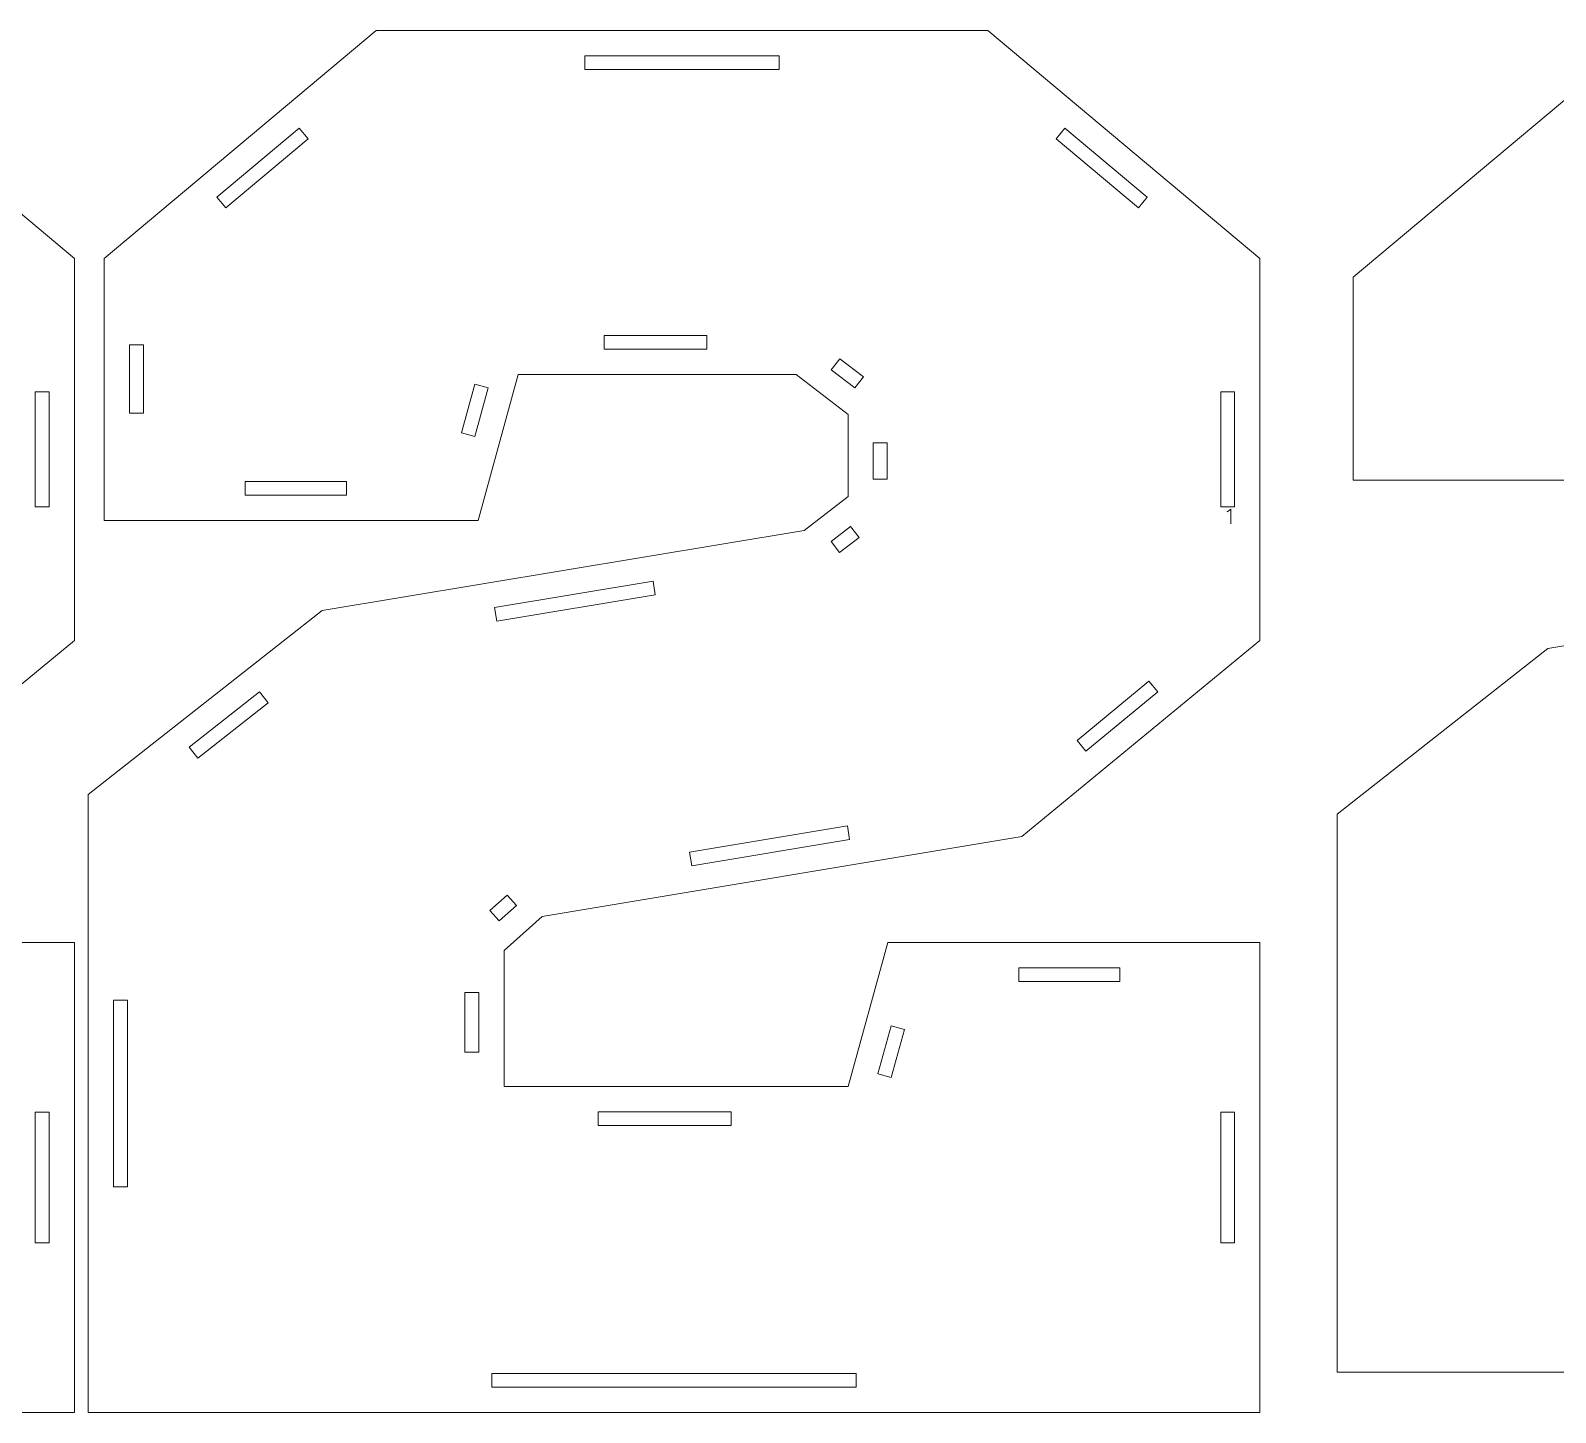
# Model space of a CAD drawing. Header units: centimetres. Extents: x -191 to 212, y -234 to 239.
# Drawn here: x -138.92 to -105.86, y -75.99 to -46.03 of the extents above; entities that cross this region are included whole.
import ezdxf

# ---------------------------------------------------------------- set-up
doc = ezdxf.new("R2010")
doc.units = ezdxf.units.CM
doc.header["$MEASUREMENT"] = 0
doc.layers.add('Capa 1', color=7, linetype='Continuous')

msp = doc.modelspace()

# ---------------------------------------------------------------- hatches: boundary and pattern name
at = {"layer": 'Capa 1', "true_color": 0x3e4095}
h = msp.add_hatch(color=175, dxfattribs=at)
edge = h.paths.add_edge_path()
edge.add_spline(control_points=[(-112.89823, -56.41153), (-112.89823, -56.41153), (-112.97436, -56.46427), (-112.97436, -56.46427), (-112.97436, -56.46427), (-112.89823, -56.41153), (-112.89823, -56.41153), (-112.89823, -56.41153), (-112.89823, -56.72843), (-112.89823, -56.72843), (-112.89823, -56.72843), (-112.89823, -56.41153), (-112.89823, -56.41153)], knot_values=[0, 0, 0, 0, 0.25, 0.25, 0.25, 0.5, 0.5, 0.5, 0.75, 0.75, 0.75, 1, 1, 1, 1], degree=3, periodic=1)

# ---------------------------------------------------------------- linework, layer by layer
at = {"layer": 'Capa 1', "color": 240, "lineweight": 9}
for points, knots in [([(-137.9718, -59.25544), (-137.9718, -59.25544), (-143.13072, -63.50396), (-143.13072, -63.50396), (-143.13072, -63.50396), (-153.53526, -65.23805), (-153.53526, -65.23805), (-153.53526, -65.23805), (-154.35896, -65.97504), (-154.35896, -65.97504), (-154.35896, -65.97504), (-154.35896, -68.92299), (-154.35896, -68.92299), (-154.35896, -68.92299), (-146.90237, -68.92299), (-146.90237, -68.92299), (-146.90237, -68.92299), (-146.03532, -65.80163), (-146.03532, -65.80163), (-146.03532, -65.80163), (-137.9718, -65.80163), (-137.9718, -65.80163), (-137.9718, -65.80163), (-137.9718, -75.98942), (-137.9718, -75.98942), (-137.9718, -75.98942), (-163.37623, -75.98942), (-163.37623, -75.98942), (-163.37623, -75.98942), (-163.37623, -62.59356), (-163.37623, -62.59356), (-163.37623, -62.59356), (-158.30401, -58.60515), (-158.30401, -58.60515), (-158.30401, -58.60515), (-147.85612, -56.87106), (-147.85612, -56.87106), (-147.85612, -56.87106), (-146.90237, -56.13407), (-146.90237, -56.13407), (-146.90237, -56.13407), (-146.90237, -54.35663), (-146.90237, -54.35663), (-146.90237, -54.35663), (-148.02953, -53.48959), (-148.02953, -53.48959), (-148.02953, -53.48959), (-154.05549, -53.48959), (-154.05549, -53.48959), (-154.05549, -53.48959), (-154.92254, -56.6543), (-154.92254, -56.6543), (-154.92254, -56.6543), (-163.02941, -56.6543), (-163.02941, -56.6543), (-163.02941, -56.6543), (-163.02941, -50.97515), (-163.02941, -50.97515), (-163.02941, -50.97515), (-157.1335, -46.033), (-157.1335, -46.033), (-157.1335, -46.033), (-143.86771, -46.033), (-143.86771, -46.033), (-143.86771, -46.033), (-137.9718, -50.97515), (-137.9718, -50.97515), (-137.9718, -50.97515), (-137.9718, -59.25544), (-137.9718, -59.25544)], [0, 0, 0, 0, 0.04347826, 0.04347826, 0.04347826, 0.08695652, 0.08695652, 0.08695652, 0.13043478, 0.13043478, 0.13043478, 0.17391304, 0.17391304, 0.17391304, 0.2173913, 0.2173913, 0.2173913, 0.26086957, 0.26086957, 0.26086957, 0.30434783, 0.30434783, 0.30434783, 0.34782609, 0.34782609, 0.34782609, 0.39130435, 0.39130435, 0.39130435, 0.43478261, 0.43478261, 0.43478261, 0.47826087, 0.47826087, 0.47826087, 0.52173913, 0.52173913, 0.52173913, 0.56521739, 0.56521739, 0.56521739, 0.60869565, 0.60869565, 0.60869565, 0.65217391, 0.65217391, 0.65217391, 0.69565217, 0.69565217, 0.69565217, 0.73913043, 0.73913043, 0.73913043, 0.7826087, 0.7826087, 0.7826087, 0.82608696, 0.82608696, 0.82608696, 0.86956522, 0.86956522, 0.86956522, 0.91304348, 0.91304348, 0.91304348, 0.95652174, 0.95652174, 0.95652174, 1, 1, 1, 1]), ([(-112.26737, -59.25544), (-112.26737, -59.25544), (-117.42629, -63.50396), (-117.42629, -63.50396), (-117.42629, -63.50396), (-127.83083, -65.23805), (-127.83083, -65.23805), (-127.83083, -65.23805), (-128.65453, -65.97504), (-128.65453, -65.97504), (-128.65453, -65.97504), (-128.65453, -68.92299), (-128.65453, -68.92299), (-128.65453, -68.92299), (-121.19794, -68.92299), (-121.19794, -68.92299), (-121.19794, -68.92299), (-120.33089, -65.80163), (-120.33089, -65.80163), (-120.33089, -65.80163), (-112.26737, -65.80163), (-112.26737, -65.80163), (-112.26737, -65.80163), (-112.26737, -75.98942), (-112.26737, -75.98942), (-112.26737, -75.98942), (-137.6718, -75.98942), (-137.6718, -75.98942), (-137.6718, -75.98942), (-137.6718, -62.59356), (-137.6718, -62.59356), (-137.6718, -62.59356), (-132.59958, -58.60515), (-132.59958, -58.60515), (-132.59958, -58.60515), (-122.15169, -56.87106), (-122.15169, -56.87106), (-122.15169, -56.87106), (-121.19794, -56.13407), (-121.19794, -56.13407), (-121.19794, -56.13407), (-121.19794, -54.35663), (-121.19794, -54.35663), (-121.19794, -54.35663), (-122.3251, -53.48959), (-122.3251, -53.48959), (-122.3251, -53.48959), (-128.35106, -53.48959), (-128.35106, -53.48959), (-128.35106, -53.48959), (-129.21811, -56.6543), (-129.21811, -56.6543), (-129.21811, -56.6543), (-137.32498, -56.6543), (-137.32498, -56.6543), (-137.32498, -56.6543), (-137.32498, -50.97515), (-137.32498, -50.97515), (-137.32498, -50.97515), (-131.42907, -46.033), (-131.42907, -46.033), (-131.42907, -46.033), (-118.16328, -46.033), (-118.16328, -46.033), (-118.16328, -46.033), (-112.26737, -50.97515), (-112.26737, -50.97515), (-112.26737, -50.97515), (-112.26737, -59.25544), (-112.26737, -59.25544)], [0, 0, 0, 0, 0.04347826, 0.04347826, 0.04347826, 0.08695652, 0.08695652, 0.08695652, 0.13043478, 0.13043478, 0.13043478, 0.17391304, 0.17391304, 0.17391304, 0.2173913, 0.2173913, 0.2173913, 0.26086957, 0.26086957, 0.26086957, 0.30434783, 0.30434783, 0.30434783, 0.34782609, 0.34782609, 0.34782609, 0.39130435, 0.39130435, 0.39130435, 0.43478261, 0.43478261, 0.43478261, 0.47826087, 0.47826087, 0.47826087, 0.52173913, 0.52173913, 0.52173913, 0.56521739, 0.56521739, 0.56521739, 0.60869565, 0.60869565, 0.60869565, 0.65217391, 0.65217391, 0.65217391, 0.69565217, 0.69565217, 0.69565217, 0.73913043, 0.73913043, 0.73913043, 0.7826087, 0.7826087, 0.7826087, 0.82608696, 0.82608696, 0.82608696, 0.86956522, 0.86956522, 0.86956522, 0.91304348, 0.91304348, 0.91304348, 0.95652174, 0.95652174, 0.95652174, 1, 1, 1, 1]), ([(-126.90427, -46.88153), (-126.90427, -46.88153), (-122.68808, -46.88153), (-122.68808, -46.88153), (-122.68808, -46.88153), (-122.68808, -46.58153), (-122.68808, -46.58153), (-122.68808, -46.58153), (-126.90427, -46.58153), (-126.90427, -46.58153), (-126.90427, -46.58153), (-126.90427, -46.88153), (-126.90427, -46.88153)], [0, 0, 0, 0, 0.25, 0.25, 0.25, 0.5, 0.5, 0.5, 0.75, 0.75, 0.75, 1, 1, 1, 1]), ([(-134.69112, -49.87457), (-134.69112, -49.87457), (-132.9058, -48.37805), (-132.9058, -48.37805), (-132.9058, -48.37805), (-133.09852, -48.14814), (-133.09852, -48.14814), (-133.09852, -48.14814), (-134.88384, -49.64466), (-134.88384, -49.64466), (-134.88384, -49.64466), (-134.69112, -49.87457), (-134.69112, -49.87457)], [0, 0, 0, 0, 0.25, 0.25, 0.25, 0.5, 0.5, 0.5, 0.75, 0.75, 0.75, 1, 1, 1, 1]), ([(-116.68655, -48.37805), (-116.68655, -48.37805), (-114.90123, -49.87457), (-114.90123, -49.87457), (-114.90123, -49.87457), (-114.70851, -49.64466), (-114.70851, -49.64466), (-114.70851, -49.64466), (-116.49383, -48.14814), (-116.49383, -48.14814), (-116.49383, -48.14814), (-116.68655, -48.37805), (-116.68655, -48.37805)], [0, 0, 0, 0, 0.25, 0.25, 0.25, 0.5, 0.5, 0.5, 0.75, 0.75, 0.75, 1, 1, 1, 1]), ([(-136.47645, -54.32754), (-136.47645, -54.32754), (-136.47645, -52.84932), (-136.47645, -52.84932), (-136.47645, -52.84932), (-136.77645, -52.84932), (-136.77645, -52.84932), (-136.77645, -52.84932), (-136.77645, -54.32754), (-136.77645, -54.32754), (-136.77645, -54.32754), (-136.47645, -54.32754), (-136.47645, -54.32754)], [0, 0, 0, 0, 0.25, 0.25, 0.25, 0.5, 0.5, 0.5, 0.75, 0.75, 0.75, 1, 1, 1, 1]), ([(-124.26068, -52.64106), (-124.26068, -52.64106), (-126.48486, -52.64106), (-126.48486, -52.64106), (-126.48486, -52.64106), (-126.48486, -52.94106), (-126.48486, -52.94106), (-126.48486, -52.94106), (-124.26068, -52.94106), (-124.26068, -52.94106), (-124.26068, -52.94106), (-124.26068, -52.64106), (-124.26068, -52.64106)], [0, 0, 0, 0, 0.25, 0.25, 0.25, 0.5, 0.5, 0.5, 0.75, 0.75, 0.75, 1, 1, 1, 1]), ([(-120.86345, -53.5434), (-120.86345, -53.5434), (-121.37748, -53.14799), (-121.37748, -53.14799), (-121.37748, -53.14799), (-121.56039, -53.38578), (-121.56039, -53.38578), (-121.56039, -53.38578), (-121.04636, -53.78119), (-121.04636, -53.78119), (-121.04636, -53.78119), (-120.86345, -53.5434), (-120.86345, -53.5434)], [0, 0, 0, 0, 0.25, 0.25, 0.25, 0.5, 0.5, 0.5, 0.75, 0.75, 0.75, 1, 1, 1, 1]), ([(-138.82033, -53.86573), (-138.82033, -53.86573), (-138.82033, -56.36036), (-138.82033, -56.36036), (-138.82033, -56.36036), (-138.52033, -56.36036), (-138.52033, -56.36036), (-138.52033, -56.36036), (-138.52033, -53.86573), (-138.52033, -53.86573), (-138.52033, -53.86573), (-138.82033, -53.86573), (-138.82033, -53.86573)], [0, 0, 0, 0, 0.25, 0.25, 0.25, 0.5, 0.5, 0.5, 0.75, 0.75, 0.75, 1, 1, 1, 1]), ([(-129.2874, -53.69596), (-129.2874, -53.69596), (-129.57641, -54.75087), (-129.57641, -54.75087), (-129.57641, -54.75087), (-129.28708, -54.83014), (-129.28708, -54.83014), (-129.28708, -54.83014), (-128.99806, -53.77523), (-128.99806, -53.77523), (-128.99806, -53.77523), (-129.2874, -53.69596), (-129.2874, -53.69596)], [0, 0, 0, 0, 0.25, 0.25, 0.25, 0.5, 0.5, 0.5, 0.75, 0.75, 0.75, 1, 1, 1, 1]), ([(-113.1159, -53.86573), (-113.1159, -53.86573), (-113.1159, -56.36036), (-113.1159, -56.36036), (-113.1159, -56.36036), (-112.8159, -56.36036), (-112.8159, -56.36036), (-112.8159, -56.36036), (-112.8159, -53.86573), (-112.8159, -53.86573), (-112.8159, -53.86573), (-113.1159, -53.86573), (-113.1159, -53.86573)], [0, 0, 0, 0, 0.25, 0.25, 0.25, 0.5, 0.5, 0.5, 0.75, 0.75, 0.75, 1, 1, 1, 1]), ([(-120.34941, -55.75935), (-120.34941, -55.75935), (-120.34941, -54.96798), (-120.34941, -54.96798), (-120.34941, -54.96798), (-120.64941, -54.96798), (-120.64941, -54.96798), (-120.64941, -54.96798), (-120.64941, -55.75935), (-120.64941, -55.75935), (-120.64941, -55.75935), (-120.34941, -55.75935), (-120.34941, -55.75935)], [0, 0, 0, 0, 0.25, 0.25, 0.25, 0.5, 0.5, 0.5, 0.75, 0.75, 0.75, 1, 1, 1, 1]), ([(-132.0691, -55.80577), (-132.0691, -55.80577), (-134.27278, -55.80577), (-134.27278, -55.80577), (-134.27278, -55.80577), (-134.27278, -56.10577), (-134.27278, -56.10577), (-134.27278, -56.10577), (-132.0691, -56.10577), (-132.0691, -56.10577), (-132.0691, -56.10577), (-132.0691, -55.80577), (-132.0691, -55.80577)], [0, 0, 0, 0, 0.25, 0.25, 0.25, 0.5, 0.5, 0.5, 0.75, 0.75, 0.75, 1, 1, 1, 1]), ([(-121.38038, -57.34739), (-121.38038, -57.34739), (-120.95882, -57.02164), (-120.95882, -57.02164), (-120.95882, -57.02164), (-121.14225, -56.78425), (-121.14225, -56.78425), (-121.14225, -56.78425), (-121.56382, -57.11001), (-121.56382, -57.11001), (-121.56382, -57.11001), (-121.38038, -57.34739), (-121.38038, -57.34739)], [0, 0, 0, 0, 0.25, 0.25, 0.25, 0.5, 0.5, 0.5, 0.75, 0.75, 0.75, 1, 1, 1, 1]), ([(-128.81142, -58.83655), (-128.81142, -58.83655), (-125.37677, -58.26648), (-125.37677, -58.26648), (-125.37677, -58.26648), (-125.42589, -57.97053), (-125.42589, -57.97053), (-125.42589, -57.97053), (-128.86054, -58.54059), (-128.86054, -58.54059), (-128.86054, -58.54059), (-128.81142, -58.83655), (-128.81142, -58.83655)], [0, 0, 0, 0, 0.25, 0.25, 0.25, 0.5, 0.5, 0.5, 0.75, 0.75, 0.75, 1, 1, 1, 1]), ([(-114.67398, -60.13812), (-114.67398, -60.13812), (-116.23206, -61.42125), (-116.23206, -61.42125), (-116.23206, -61.42125), (-116.04135, -61.65283), (-116.04135, -61.65283), (-116.04135, -61.65283), (-114.48327, -60.3697), (-114.48327, -60.3697), (-114.48327, -60.3697), (-114.67398, -60.13812), (-114.67398, -60.13812)], [0, 0, 0, 0, 0.25, 0.25, 0.25, 0.5, 0.5, 0.5, 0.75, 0.75, 0.75, 1, 1, 1, 1]), ([(-135.29754, -61.80606), (-135.29754, -61.80606), (-133.7718, -60.60633), (-133.7718, -60.60633), (-133.7718, -60.60633), (-133.95724, -60.37051), (-133.95724, -60.37051), (-133.95724, -60.37051), (-135.48297, -61.57023), (-135.48297, -61.57023), (-135.48297, -61.57023), (-135.29754, -61.80606), (-135.29754, -61.80606)], [0, 0, 0, 0, 0.25, 0.25, 0.25, 0.5, 0.5, 0.5, 0.75, 0.75, 0.75, 1, 1, 1, 1]), ([(-121.21169, -63.27463), (-121.21169, -63.27463), (-124.63324, -63.84489), (-124.63324, -63.84489), (-124.63324, -63.84489), (-124.58392, -64.1408), (-124.58392, -64.1408), (-124.58392, -64.1408), (-121.16237, -63.57055), (-121.16237, -63.57055), (-121.16237, -63.57055), (-121.21169, -63.27463), (-121.21169, -63.27463)], [0, 0, 0, 0, 0.25, 0.25, 0.25, 0.5, 0.5, 0.5, 0.75, 0.75, 0.75, 1, 1, 1, 1]), ([(-128.58759, -64.77655), (-128.58759, -64.77655), (-128.96202, -65.11156), (-128.96202, -65.11156), (-128.96202, -65.11156), (-128.76198, -65.33514), (-128.76198, -65.33514), (-128.76198, -65.33514), (-128.38755, -65.00012), (-128.38755, -65.00012), (-128.38755, -65.00012), (-128.58759, -64.77655), (-128.58759, -64.77655)], [0, 0, 0, 0, 0.25, 0.25, 0.25, 0.5, 0.5, 0.5, 0.75, 0.75, 0.75, 1, 1, 1, 1]), ([(-117.49593, -66.65016), (-117.49593, -66.65016), (-115.30591, -66.65016), (-115.30591, -66.65016), (-115.30591, -66.65016), (-115.30591, -66.35016), (-115.30591, -66.35016), (-115.30591, -66.35016), (-117.49593, -66.35016), (-117.49593, -66.35016), (-117.49593, -66.35016), (-117.49593, -66.65016), (-117.49593, -66.65016)], [0, 0, 0, 0, 0.25, 0.25, 0.25, 0.5, 0.5, 0.5, 0.75, 0.75, 0.75, 1, 1, 1, 1]), ([(-136.82327, -71.09585), (-136.82327, -71.09585), (-136.82327, -67.05082), (-136.82327, -67.05082), (-136.82327, -67.05082), (-137.12327, -67.05082), (-137.12327, -67.05082), (-137.12327, -67.05082), (-137.12327, -71.09585), (-137.12327, -71.09585), (-137.12327, -71.09585), (-136.82327, -71.09585), (-136.82327, -71.09585)], [0, 0, 0, 0, 0.25, 0.25, 0.25, 0.5, 0.5, 0.5, 0.75, 0.75, 0.75, 1, 1, 1, 1]), ([(-129.50306, -66.88761), (-129.50306, -66.88761), (-129.50306, -68.17956), (-129.50306, -68.17956), (-129.50306, -68.17956), (-129.20306, -68.17956), (-129.20306, -68.17956), (-129.20306, -68.17956), (-129.20306, -66.88761), (-129.20306, -66.88761), (-129.20306, -66.88761), (-129.50306, -66.88761), (-129.50306, -66.88761)], [0, 0, 0, 0, 0.25, 0.25, 0.25, 0.5, 0.5, 0.5, 0.75, 0.75, 0.75, 1, 1, 1, 1]), ([(-120.26397, -68.73107), (-120.26397, -68.73107), (-119.97496, -67.69061), (-119.97496, -67.69061), (-119.97496, -67.69061), (-120.26401, -67.61032), (-120.26401, -67.61032), (-120.26401, -67.61032), (-120.55303, -68.65077), (-120.55303, -68.65077), (-120.55303, -68.65077), (-120.26397, -68.73107), (-120.26397, -68.73107)], [0, 0, 0, 0, 0.25, 0.25, 0.25, 0.5, 0.5, 0.5, 0.75, 0.75, 0.75, 1, 1, 1, 1]), ([(-138.82033, -69.4804), (-138.82033, -69.4804), (-138.82033, -72.31065), (-138.82033, -72.31065), (-138.82033, -72.31065), (-138.52033, -72.31065), (-138.52033, -72.31065), (-138.52033, -72.31065), (-138.52033, -69.4804), (-138.52033, -69.4804), (-138.52033, -69.4804), (-138.82033, -69.4804), (-138.82033, -69.4804)], [0, 0, 0, 0, 0.25, 0.25, 0.25, 0.5, 0.5, 0.5, 0.75, 0.75, 0.75, 1, 1, 1, 1]), ([(-126.61606, -69.77152), (-126.61606, -69.77152), (-123.72905, -69.77152), (-123.72905, -69.77152), (-123.72905, -69.77152), (-123.72905, -69.47152), (-123.72905, -69.47152), (-123.72905, -69.47152), (-126.61606, -69.47152), (-126.61606, -69.47152), (-126.61606, -69.47152), (-126.61606, -69.77152), (-126.61606, -69.77152)], [0, 0, 0, 0, 0.25, 0.25, 0.25, 0.5, 0.5, 0.5, 0.75, 0.75, 0.75, 1, 1, 1, 1]), ([(-113.1159, -69.4804), (-113.1159, -69.4804), (-113.1159, -72.31065), (-113.1159, -72.31065), (-113.1159, -72.31065), (-112.8159, -72.31065), (-112.8159, -72.31065), (-112.8159, -72.31065), (-112.8159, -69.4804), (-112.8159, -69.4804), (-112.8159, -69.4804), (-113.1159, -69.4804), (-113.1159, -69.4804)], [0, 0, 0, 0, 0.25, 0.25, 0.25, 0.5, 0.5, 0.5, 0.75, 0.75, 0.75, 1, 1, 1, 1]), ([(-121.01836, -75.14089), (-121.01836, -75.14089), (-128.92081, -75.14089), (-128.92081, -75.14089), (-128.92081, -75.14089), (-128.92081, -75.44089), (-128.92081, -75.44089), (-128.92081, -75.44089), (-121.01836, -75.44089), (-121.01836, -75.44089), (-121.01836, -75.44089), (-121.01836, -75.14089), (-121.01836, -75.14089)], [0, 0, 0, 0, 0.25, 0.25, 0.25, 0.5, 0.5, 0.5, 0.75, 0.75, 0.75, 1, 1, 1, 1])]:
    msp.add_open_spline(points, degree=3, knots=knots, dxfattribs=at)
at = {"layer": 'Capa 1', "color": 114, "lineweight": 9}
for points, knots in [([(-102.01326, -64.41877), (-102.01326, -64.41877), (-103.31649, -65.58481), (-103.31649, -65.58481), (-103.31649, -65.58481), (-103.31649, -69.79578), (-103.31649, -69.79578), (-103.31649, -69.79578), (-94.32371, -69.79578), (-94.32371, -69.79578), (-94.32371, -69.79578), (-93.45666, -66.67442), (-93.45666, -66.67442), (-93.45666, -66.67442), (-86.92933, -66.67442), (-86.92933, -66.67442), (-86.92933, -66.67442), (-86.92933, -75.11663), (-86.92933, -75.11663), (-86.92933, -75.11663), (-110.58818, -75.11663), (-110.58818, -75.11663), (-110.58818, -75.11663), (-110.58818, -63.01756), (-110.58818, -63.01756), (-110.58818, -63.01756), (-106.02514, -59.42953), (-106.02514, -59.42953), (-106.02514, -59.42953), (-95.58112, -57.69608), (-95.58112, -57.69608), (-95.58112, -57.69608), (-94.11432, -56.56264), (-94.11432, -56.56264), (-94.11432, -56.56264), (-94.11432, -53.92686), (-94.11432, -53.92686), (-94.11432, -53.92686), (-95.81742, -52.6168), (-95.81742, -52.6168), (-95.81742, -52.6168), (-102.80606, -52.6168), (-102.80606, -52.6168), (-102.80606, -52.6168), (-103.67311, -55.78151), (-103.67311, -55.78151), (-103.67311, -55.78151), (-110.24136, -55.78151), (-110.24136, -55.78151), (-110.24136, -55.78151), (-110.24136, -51.38241), (-110.24136, -51.38241), (-110.24136, -51.38241), (-104.90082, -46.90579), (-104.90082, -46.90579), (-104.90082, -46.90579), (-92.26987, -46.90579), (-92.26987, -46.90579), (-92.26987, -46.90579), (-86.92933, -51.38241), (-86.92933, -51.38241), (-86.92933, -51.38241), (-86.92933, -58.84355), (-86.92933, -58.84355), (-86.92933, -58.84355), (-91.58971, -62.6815), (-91.58971, -62.6815), (-91.58971, -62.6815), (-102.01326, -64.41877), (-102.01326, -64.41877)], [0, 0, 0, 0, 0.04347826, 0.04347826, 0.04347826, 0.08695652, 0.08695652, 0.08695652, 0.13043478, 0.13043478, 0.13043478, 0.17391304, 0.17391304, 0.17391304, 0.2173913, 0.2173913, 0.2173913, 0.26086957, 0.26086957, 0.26086957, 0.30434783, 0.30434783, 0.30434783, 0.34782609, 0.34782609, 0.34782609, 0.39130435, 0.39130435, 0.39130435, 0.43478261, 0.43478261, 0.43478261, 0.47826087, 0.47826087, 0.47826087, 0.52173913, 0.52173913, 0.52173913, 0.56521739, 0.56521739, 0.56521739, 0.60869565, 0.60869565, 0.60869565, 0.65217391, 0.65217391, 0.65217391, 0.69565217, 0.69565217, 0.69565217, 0.73913043, 0.73913043, 0.73913043, 0.7826087, 0.7826087, 0.7826087, 0.82608696, 0.82608696, 0.82608696, 0.86956522, 0.86956522, 0.86956522, 0.91304348, 0.91304348, 0.91304348, 0.95652174, 0.95652174, 0.95652174, 1, 1, 1, 1]), ([(-112.89823, -56.41153), (-112.89823, -56.41153), (-112.97436, -56.46427), (-112.97436, -56.46427), (-112.97436, -56.46427), (-112.89823, -56.41153), (-112.89823, -56.41153), (-112.89823, -56.41153), (-112.89823, -56.72843), (-112.89823, -56.72843), (-112.89823, -56.72843), (-112.89823, -56.41153), (-112.89823, -56.41153)], [0, 0, 0, 0, 0.25, 0.25, 0.25, 0.5, 0.5, 0.5, 0.75, 0.75, 0.75, 1, 1, 1, 1])]:
    msp.add_open_spline(points, degree=3, knots=knots, dxfattribs=at)

doc.saveas('drawing.dxf')
